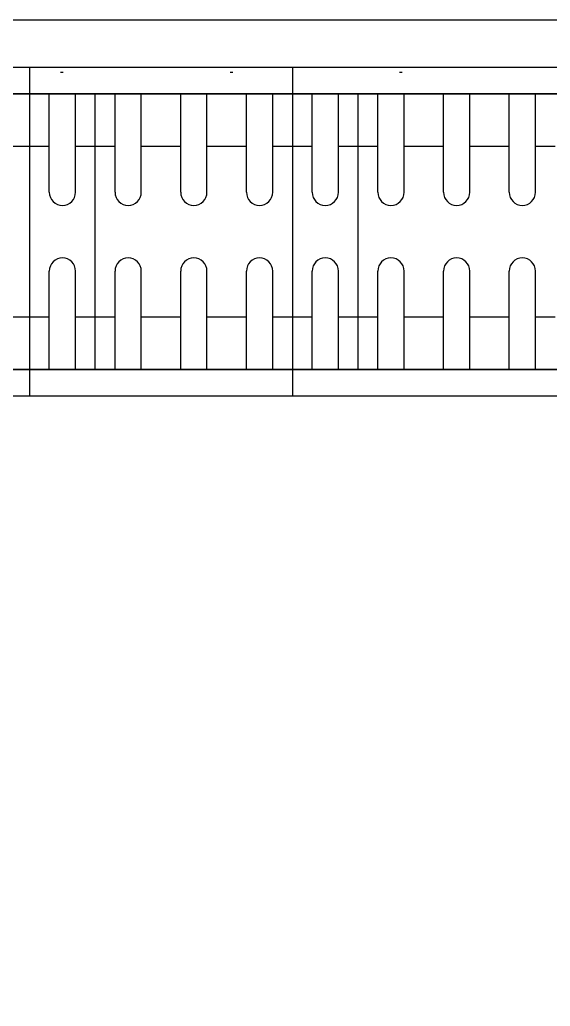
# Model space of a CAD drawing. Header units: inches. Extents: x 21 to 38546, y 13 to 15001.
# Drawn here: x 5716.51 to 5736.7, y 2521.52 to 2559.08 of the extents above; entities that cross this region are included whole.
import ezdxf

# ---------------------------------------------------------------- set-up
doc = ezdxf.new("R2010")
doc.units = ezdxf.units.IN
doc.header["$MEASUREMENT"] = 0
doc.linetypes.add('DOT', pattern=[6.35, 0, -6.35])
doc.layers.add('RAST-IST-RADYATÖR-DİNAMİK BLOK', color=83, linetype='Continuous')
doc.layers.add('Z_MİM_-KM-BEAM-RAY', color=8, linetype='DOT', lineweight=25)
doc.layers.add('Z_MİM_-KM-CERAMIC-09', color=8, linetype='Continuous', lineweight=25)

# ---------------------------------------------------------------- blocks, each defined once
blk = doc.blocks.new('-KM_Kiriş İzi_ZK')
at = {"layer": 'Z_MİM_-KM-BEAM-RAY'}
blk.add_line((1980, 1575.001), (2679.999, 1575.001), dxfattribs=at)
blk = doc.blocks.new('IS_RADYATOR-PLAN-120')
at = {"layer": 'RAST-IST-RADYATÖR-DİNAMİK BLOK', "color": 7}
for p, q in [((110.75, 11.5), (110.75, 7.75)), ((111.75, 11.5), (111.75, 7.75)), ((113.25, 11.5), (113.25, 7.75)), ((114.25, 11.5), (114.25, 7.75)), ((115.75, 11.5), (115.75, 7.75)), ((116.75, 11.5), (116.75, 7.75)), ((110, 9.5), (110.75, 9.5)), ((111.75, 9.5), (112.5, 9.5)), ((112.5, 9.5), (113.25, 9.5)), ((114.25, 9.5), (115, 9.5)), ((115, 9.5), (115.75, 9.5)), ((116.75, 9.5), (117.5, 9.5)), ((110.75, 4.75), (110.75, 1)), ((111.75, 4.75), (111.75, 1)), ((113.25, 4.75), (113.25, 1)), ((114.25, 4.75), (114.25, 1)), ((115.75, 4.75), (115.75, 1)), ((116.75, 4.75), (116.75, 1)), ((110, 3), (110.75, 3)), ((111.75, 3), (112.5, 3)), ((112.5, 3), (113.25, 3)), ((114.25, 3), (115, 3)), ((115, 3), (115.75, 3)), ((116.75, 3), (117.5, 3))]:
    blk.add_line(p, q, dxfattribs=at)
at = {"layer": 'RAST-IST-RADYATÖR-DİNAMİK BLOK'}
for points in [[(0, 0), (120, 0), (120, 12.5), (0, 12.5)], [(2.5, 11.5), (117.5, 11.5), (117.5, 1), (2.5, 1)]]:
    blk.add_lwpolyline(points, dxfattribs=at)
at = {"layer": 'RAST-IST-RADYATÖR-DİNAMİK BLOK', "color": 7}
for centre, start, end in [((111.25, 7.75), 180, 0), ((113.75, 7.75), 180, 0), ((116.25, 7.75), 180, 0), ((111.25, 4.75), 0, 180), ((113.75, 4.75), 0, 180), ((116.25, 4.75), 0, 180)]:
    blk.add_arc(centre, 0.5, start, end, dxfattribs=at)
blk = doc.blocks.new('IS_RADYATOR-PLAN-130')
at = {"layer": 'RAST-IST-RADYATÖR-DİNAMİK BLOK', "color": 7}
for p, q in [((110.75, 11.5), (110.75, 7.75)), ((111.75, 11.5), (111.75, 7.75)), ((113.25, 11.5), (113.25, 7.75)), ((114.25, 11.5), (114.25, 7.75)), ((115.75, 11.5), (115.75, 7.75)), ((116.75, 11.5), (116.75, 7.75)), ((118.25, 11.5), (118.25, 7.75)), ((119.25, 11.5), (119.25, 7.75)), ((120.75, 11.5), (120.75, 7.75)), ((121.75, 11.5), (121.75, 7.75)), ((123.25, 11.5), (123.25, 7.75)), ((124.25, 11.5), (124.25, 7.75)), ((125.75, 11.5), (125.75, 7.75)), ((126.75, 11.5), (126.75, 7.75)), ((110, 9.5), (110.75, 9.5)), ((111.75, 9.5), (112.5, 9.5)), ((112.5, 9.5), (113.25, 9.5)), ((114.25, 9.5), (115, 9.5)), ((115, 9.5), (115.75, 9.5)), ((116.75, 9.5), (117.5, 9.5)), ((117.5, 9.5), (118.25, 9.5)), ((119.25, 9.5), (120, 9.5)), ((120, 9.5), (120.75, 9.5)), ((121.75, 9.5), (122.5, 9.5)), ((122.5, 9.5), (123.25, 9.5)), ((124.25, 9.5), (125, 9.5)), ((125, 9.5), (125.75, 9.5)), ((126.75, 9.5), (127.5, 9.5)), ((110.75, 4.75), (110.75, 1)), ((111.75, 4.75), (111.75, 1)), ((113.25, 4.75), (113.25, 1)), ((114.25, 4.75), (114.25, 1)), ((115.75, 4.75), (115.75, 1)), ((116.75, 4.75), (116.75, 1)), ((118.25, 4.75), (118.25, 1)), ((119.25, 4.75), (119.25, 1)), ((120.75, 4.75), (120.75, 1)), ((121.75, 4.75), (121.75, 1)), ((123.25, 4.75), (123.25, 1)), ((124.25, 4.75), (124.25, 1)), ((125.75, 4.75), (125.75, 1)), ((126.75, 4.75), (126.75, 1)), ((110, 3), (110.75, 3)), ((111.75, 3), (112.5, 3)), ((112.5, 3), (113.25, 3)), ((114.25, 3), (115, 3)), ((115, 3), (115.75, 3)), ((116.75, 3), (117.5, 3)), ((117.5, 3), (118.25, 3)), ((119.25, 3), (120, 3)), ((120, 3), (120.75, 3)), ((121.75, 3), (122.5, 3)), ((122.5, 3), (123.25, 3)), ((124.25, 3), (125, 3)), ((125, 3), (125.75, 3)), ((126.75, 3), (127.5, 3))]:
    blk.add_line(p, q, dxfattribs=at)
at = {"layer": 'RAST-IST-RADYATÖR-DİNAMİK BLOK'}
for points in [[(0, 0), (130, 0), (130, 12.5), (0, 12.5)], [(2.5, 11.5), (127.5, 11.5), (127.5, 1), (2.5, 1)]]:
    blk.add_lwpolyline(points, dxfattribs=at)
at = {"layer": 'RAST-IST-RADYATÖR-DİNAMİK BLOK', "color": 7}
for centre, start, end in [((111.25, 7.75), 180, 0), ((113.75, 7.75), 180, 0), ((116.25, 7.75), 180, 0), ((118.75, 7.75), 180, 0), ((121.25, 7.75), 180, 0), ((123.75, 7.75), 180, 0), ((126.25, 7.75), 180, 0), ((111.25, 4.75), 0, 180), ((113.75, 4.75), 0, 180), ((116.25, 4.75), 0, 180), ((118.75, 4.75), 0, 180), ((121.25, 4.75), 0, 180), ((123.75, 4.75), 0, 180), ((126.25, 4.75), 0, 180)]:
    blk.add_arc(centre, 0.5, start, end, dxfattribs=at)
blk = doc.blocks.new('IS_RADYATOR-PLAN-140')
at = {"layer": 'RAST-IST-RADYATÖR-DİNAMİK BLOK', "color": 7}
for p, q in [((110.75, 11.5), (110.75, 7.75)), ((111.75, 11.5), (111.75, 7.75)), ((113.25, 11.5), (113.25, 7.75)), ((114.25, 11.5), (114.25, 7.75)), ((115.75, 11.5), (115.75, 7.75)), ((116.75, 11.5), (116.75, 7.75)), ((118.25, 11.5), (118.25, 7.75)), ((119.25, 11.5), (119.25, 7.75)), ((120.75, 11.5), (120.75, 7.75)), ((121.75, 11.5), (121.75, 7.75)), ((123.25, 11.5), (123.25, 7.75)), ((124.25, 11.5), (124.25, 7.75)), ((125.75, 11.5), (125.75, 7.75)), ((126.75, 11.5), (126.75, 7.75)), ((128.25, 11.5), (128.25, 7.75)), ((129.25, 11.5), (129.25, 7.75)), ((110, 9.5), (110.75, 9.5)), ((111.75, 9.5), (112.5, 9.5)), ((112.5, 9.5), (113.25, 9.5)), ((114.25, 9.5), (115, 9.5)), ((115, 9.5), (115.75, 9.5)), ((116.75, 9.5), (117.5, 9.5)), ((117.5, 9.5), (118.25, 9.5)), ((119.25, 9.5), (120, 9.5)), ((120, 9.5), (120.75, 9.5)), ((121.75, 9.5), (122.5, 9.5)), ((122.5, 9.5), (123.25, 9.5)), ((124.25, 9.5), (125, 9.5)), ((125, 9.5), (125.75, 9.5)), ((126.75, 9.5), (127.5, 9.5)), ((127.5, 9.5), (128.25, 9.5)), ((129.25, 9.5), (130, 9.5)), ((130, 9.5), (130.75, 9.5)), ((110.75, 4.75), (110.75, 1)), ((111.75, 4.75), (111.75, 1)), ((113.25, 4.75), (113.25, 1)), ((114.25, 4.75), (114.25, 1)), ((115.75, 4.75), (115.75, 1)), ((116.75, 4.75), (116.75, 1)), ((118.25, 4.75), (118.25, 1)), ((119.25, 4.75), (119.25, 1)), ((120.75, 4.75), (120.75, 1)), ((121.75, 4.75), (121.75, 1)), ((123.25, 4.75), (123.25, 1)), ((124.25, 4.75), (124.25, 1)), ((125.75, 4.75), (125.75, 1)), ((126.75, 4.75), (126.75, 1)), ((128.25, 4.75), (128.25, 1)), ((129.25, 4.75), (129.25, 1)), ((110, 3), (110.75, 3)), ((111.75, 3), (112.5, 3)), ((112.5, 3), (113.25, 3)), ((114.25, 3), (115, 3)), ((115, 3), (115.75, 3)), ((116.75, 3), (117.5, 3)), ((117.5, 3), (118.25, 3)), ((119.25, 3), (120, 3)), ((120, 3), (120.75, 3)), ((121.75, 3), (122.5, 3)), ((122.5, 3), (123.25, 3)), ((124.25, 3), (125, 3)), ((125, 3), (125.75, 3)), ((126.75, 3), (127.5, 3)), ((127.5, 3), (128.25, 3)), ((129.25, 3), (130, 3)), ((130, 3), (130.75, 3))]:
    blk.add_line(p, q, dxfattribs=at)
at = {"layer": 'RAST-IST-RADYATÖR-DİNAMİK BLOK'}
for points in [[(0, 0), (140, 0), (140, 12.5), (0, 12.5)], [(2.5, 11.5), (137.5, 11.5), (137.5, 1), (2.5, 1)]]:
    blk.add_lwpolyline(points, dxfattribs=at)
at = {"layer": 'RAST-IST-RADYATÖR-DİNAMİK BLOK', "color": 7}
for centre, start, end in [((111.25, 7.75), 180, 0), ((113.75, 7.75), 180, 0), ((116.25, 7.75), 180, 0), ((118.75, 7.75), 180, 0), ((121.25, 7.75), 180, 0), ((123.75, 7.75), 180, 0), ((126.25, 7.75), 180, 0), ((128.75, 7.75), 180, 0), ((111.25, 4.75), 0, 180), ((113.75, 4.75), 0, 180), ((116.25, 4.75), 0, 180), ((118.75, 4.75), 0, 180), ((121.25, 4.75), 0, 180), ((123.75, 4.75), 0, 180), ((126.25, 4.75), 0, 180), ((128.75, 4.75), 0, 180)]:
    blk.add_arc(centre, 0.5, start, end, dxfattribs=at)
blk = doc.blocks.new('IS_RADYATOR-PLAN-150')
at = {"layer": 'RAST-IST-RADYATÖR-DİNAMİK BLOK', "color": 7}
for p, q in [((110.75, 11.5), (110.75, 7.75)), ((111.75, 11.5), (111.75, 7.75)), ((113.25, 11.5), (113.25, 7.75)), ((114.25, 11.5), (114.25, 7.75)), ((115.75, 11.5), (115.75, 7.75)), ((116.75, 11.5), (116.75, 7.75)), ((118.25, 11.5), (118.25, 7.75)), ((119.25, 11.5), (119.25, 7.75)), ((120.75, 11.5), (120.75, 7.75)), ((121.75, 11.5), (121.75, 7.75)), ((123.25, 11.5), (123.25, 7.75)), ((124.25, 11.5), (124.25, 7.75)), ((125.75, 11.5), (125.75, 7.75)), ((126.75, 11.5), (126.75, 7.75)), ((128.25, 11.5), (128.25, 7.75)), ((129.25, 11.5), (129.25, 7.75)), ((110, 9.5), (110.75, 9.5)), ((111.75, 9.5), (112.5, 9.5)), ((112.5, 9.5), (113.25, 9.5)), ((114.25, 9.5), (115, 9.5)), ((115, 9.5), (115.75, 9.5)), ((116.75, 9.5), (117.5, 9.5)), ((117.5, 9.5), (118.25, 9.5)), ((119.25, 9.5), (120, 9.5)), ((120, 9.5), (120.75, 9.5)), ((121.75, 9.5), (122.5, 9.5)), ((122.5, 9.5), (123.25, 9.5)), ((124.25, 9.5), (125, 9.5)), ((125, 9.5), (125.75, 9.5)), ((126.75, 9.5), (127.5, 9.5)), ((127.5, 9.5), (128.25, 9.5)), ((129.25, 9.5), (130, 9.5)), ((130, 9.5), (130.75, 9.5)), ((110.75, 4.75), (110.75, 1)), ((111.75, 4.75), (111.75, 1)), ((113.25, 4.75), (113.25, 1)), ((114.25, 4.75), (114.25, 1)), ((115.75, 4.75), (115.75, 1)), ((116.75, 4.75), (116.75, 1)), ((118.25, 4.75), (118.25, 1)), ((119.25, 4.75), (119.25, 1)), ((120.75, 4.75), (120.75, 1)), ((121.75, 4.75), (121.75, 1)), ((123.25, 4.75), (123.25, 1)), ((124.25, 4.75), (124.25, 1)), ((125.75, 4.75), (125.75, 1)), ((126.75, 4.75), (126.75, 1)), ((128.25, 4.75), (128.25, 1)), ((129.25, 4.75), (129.25, 1)), ((110, 3), (110.75, 3)), ((111.75, 3), (112.5, 3)), ((112.5, 3), (113.25, 3)), ((114.25, 3), (115, 3)), ((115, 3), (115.75, 3)), ((116.75, 3), (117.5, 3)), ((117.5, 3), (118.25, 3)), ((119.25, 3), (120, 3)), ((120, 3), (120.75, 3)), ((121.75, 3), (122.5, 3)), ((122.5, 3), (123.25, 3)), ((124.25, 3), (125, 3)), ((125, 3), (125.75, 3)), ((126.75, 3), (127.5, 3)), ((127.5, 3), (128.25, 3)), ((129.25, 3), (130, 3)), ((130, 3), (130.75, 3))]:
    blk.add_line(p, q, dxfattribs=at)
at = {"layer": 'RAST-IST-RADYATÖR-DİNAMİK BLOK'}
for points in [[(-5, 0), (145, 0), (145, 12.5), (-5, 12.5)], [(-2.5, 11.5), (142.5, 11.5), (142.5, 1), (-2.5, 1)]]:
    blk.add_lwpolyline(points, dxfattribs=at)
at = {"layer": 'RAST-IST-RADYATÖR-DİNAMİK BLOK', "color": 7}
for centre, start, end in [((111.25, 7.75), 180, 0), ((113.75, 7.75), 180, 0), ((116.25, 7.75), 180, 0), ((118.75, 7.75), 180, 0), ((121.25, 7.75), 180, 0), ((123.75, 7.75), 180, 0), ((126.25, 7.75), 180, 0), ((128.75, 7.75), 180, 0), ((111.25, 4.75), 0, 180), ((113.75, 4.75), 0, 180), ((116.25, 4.75), 0, 180), ((118.75, 4.75), 0, 180), ((121.25, 4.75), 0, 180), ((123.75, 4.75), 0, 180), ((126.25, 4.75), 0, 180), ((128.75, 4.75), 0, 180)]:
    blk.add_arc(centre, 0.5, start, end, dxfattribs=at)
blk = doc.blocks.new('IS_RADYATOR-PLAN-160')
at = {"layer": 'RAST-IST-RADYATÖR-DİNAMİK BLOK', "color": 7}
for p, q in [((110.75, 11.5), (110.75, 7.75)), ((111.75, 11.5), (111.75, 7.75)), ((113.25, 11.5), (113.25, 7.75)), ((114.25, 11.5), (114.25, 7.75)), ((115.75, 11.5), (115.75, 7.75)), ((116.75, 11.5), (116.75, 7.75)), ((118.25, 11.5), (118.25, 7.75)), ((119.25, 11.5), (119.25, 7.75)), ((120.75, 11.5), (120.75, 7.75)), ((121.75, 11.5), (121.75, 7.75)), ((123.25, 11.5), (123.25, 7.75)), ((124.25, 11.5), (124.25, 7.75)), ((125.75, 11.5), (125.75, 7.75)), ((126.75, 11.5), (126.75, 7.75)), ((128.25, 11.5), (128.25, 7.75)), ((129.25, 11.5), (129.25, 7.75)), ((110, 9.5), (110.75, 9.5)), ((111.75, 9.5), (112.5, 9.5)), ((112.5, 9.5), (113.25, 9.5)), ((114.25, 9.5), (115, 9.5)), ((115, 9.5), (115.75, 9.5)), ((116.75, 9.5), (117.5, 9.5)), ((117.5, 9.5), (118.25, 9.5)), ((119.25, 9.5), (120, 9.5)), ((120, 9.5), (120.75, 9.5)), ((121.75, 9.5), (122.5, 9.5)), ((122.5, 9.5), (123.25, 9.5)), ((124.25, 9.5), (125, 9.5)), ((125, 9.5), (125.75, 9.5)), ((126.75, 9.5), (127.5, 9.5)), ((127.5, 9.5), (128.25, 9.5)), ((129.25, 9.5), (130, 9.5)), ((130, 9.5), (130.75, 9.5)), ((110.75, 4.75), (110.75, 1)), ((111.75, 4.75), (111.75, 1)), ((113.25, 4.75), (113.25, 1)), ((114.25, 4.75), (114.25, 1)), ((115.75, 4.75), (115.75, 1)), ((116.75, 4.75), (116.75, 1)), ((118.25, 4.75), (118.25, 1)), ((119.25, 4.75), (119.25, 1)), ((120.75, 4.75), (120.75, 1)), ((121.75, 4.75), (121.75, 1)), ((123.25, 4.75), (123.25, 1)), ((124.25, 4.75), (124.25, 1)), ((125.75, 4.75), (125.75, 1)), ((126.75, 4.75), (126.75, 1)), ((128.25, 4.75), (128.25, 1)), ((129.25, 4.75), (129.25, 1)), ((110, 3), (110.75, 3)), ((111.75, 3), (112.5, 3)), ((112.5, 3), (113.25, 3)), ((114.25, 3), (115, 3)), ((115, 3), (115.75, 3)), ((116.75, 3), (117.5, 3)), ((117.5, 3), (118.25, 3)), ((119.25, 3), (120, 3)), ((120, 3), (120.75, 3)), ((121.75, 3), (122.5, 3)), ((122.5, 3), (123.25, 3)), ((124.25, 3), (125, 3)), ((125, 3), (125.75, 3)), ((126.75, 3), (127.5, 3)), ((127.5, 3), (128.25, 3)), ((129.25, 3), (130, 3)), ((130, 3), (130.75, 3))]:
    blk.add_line(p, q, dxfattribs=at)
at = {"layer": 'RAST-IST-RADYATÖR-DİNAMİK BLOK'}
for points in [[(-5, 0), (155, 0), (155, 12.5), (-5, 12.5)], [(-2.5, 11.5), (152.5, 11.5), (152.5, 1), (-2.5, 1)]]:
    blk.add_lwpolyline(points, dxfattribs=at)
at = {"layer": 'RAST-IST-RADYATÖR-DİNAMİK BLOK', "color": 7}
for centre, start, end in [((111.25, 7.75), 180, 0), ((113.75, 7.75), 180, 0), ((116.25, 7.75), 180, 0), ((118.75, 7.75), 180, 0), ((121.25, 7.75), 180, 0), ((123.75, 7.75), 180, 0), ((126.25, 7.75), 180, 0), ((128.75, 7.75), 180, 0), ((111.25, 4.75), 0, 180), ((113.75, 4.75), 0, 180), ((116.25, 4.75), 0, 180), ((118.75, 4.75), 0, 180), ((121.25, 4.75), 0, 180), ((123.75, 4.75), 0, 180), ((126.25, 4.75), 0, 180), ((128.75, 4.75), 0, 180)]:
    blk.add_arc(centre, 0.5, start, end, dxfattribs=at)
blk = doc.blocks.new('IS_RADYATOR-PLAN-170')
at = {"layer": 'RAST-IST-RADYATÖR-DİNAMİK BLOK', "color": 7}
for p, q in [((110.75, 11.5), (110.75, 7.75)), ((111.75, 11.5), (111.75, 7.75)), ((113.25, 11.5), (113.25, 7.75)), ((114.25, 11.5), (114.25, 7.75)), ((115.75, 11.5), (115.75, 7.75)), ((116.75, 11.5), (116.75, 7.75)), ((118.25, 11.5), (118.25, 7.75)), ((119.25, 11.5), (119.25, 7.75)), ((120.75, 11.5), (120.75, 7.75)), ((121.75, 11.5), (121.75, 7.75)), ((123.25, 11.5), (123.25, 7.75)), ((124.25, 11.5), (124.25, 7.75)), ((125.75, 11.5), (125.75, 7.75)), ((126.75, 11.5), (126.75, 7.75)), ((128.25, 11.5), (128.25, 7.75)), ((129.25, 11.5), (129.25, 7.75)), ((110, 9.5), (110.75, 9.5)), ((111.75, 9.5), (112.5, 9.5)), ((112.5, 9.5), (113.25, 9.5)), ((114.25, 9.5), (115, 9.5)), ((115, 9.5), (115.75, 9.5)), ((116.75, 9.5), (117.5, 9.5)), ((117.5, 9.5), (118.25, 9.5)), ((119.25, 9.5), (120, 9.5)), ((120, 9.5), (120.75, 9.5)), ((121.75, 9.5), (122.5, 9.5)), ((122.5, 9.5), (123.25, 9.5)), ((124.25, 9.5), (125, 9.5)), ((125, 9.5), (125.75, 9.5)), ((126.75, 9.5), (127.5, 9.5)), ((127.5, 9.5), (128.25, 9.5)), ((129.25, 9.5), (130, 9.5)), ((130, 9.5), (130.75, 9.5)), ((110.75, 4.75), (110.75, 1)), ((111.75, 4.75), (111.75, 1)), ((113.25, 4.75), (113.25, 1)), ((114.25, 4.75), (114.25, 1)), ((115.75, 4.75), (115.75, 1)), ((116.75, 4.75), (116.75, 1)), ((118.25, 4.75), (118.25, 1)), ((119.25, 4.75), (119.25, 1)), ((120.75, 4.75), (120.75, 1)), ((121.75, 4.75), (121.75, 1)), ((123.25, 4.75), (123.25, 1)), ((124.25, 4.75), (124.25, 1)), ((125.75, 4.75), (125.75, 1)), ((126.75, 4.75), (126.75, 1)), ((128.25, 4.75), (128.25, 1)), ((129.25, 4.75), (129.25, 1)), ((110, 3), (110.75, 3)), ((111.75, 3), (112.5, 3)), ((112.5, 3), (113.25, 3)), ((114.25, 3), (115, 3)), ((115, 3), (115.75, 3)), ((116.75, 3), (117.5, 3)), ((117.5, 3), (118.25, 3)), ((119.25, 3), (120, 3)), ((120, 3), (120.75, 3)), ((121.75, 3), (122.5, 3)), ((122.5, 3), (123.25, 3)), ((124.25, 3), (125, 3)), ((125, 3), (125.75, 3)), ((126.75, 3), (127.5, 3)), ((127.5, 3), (128.25, 3)), ((129.25, 3), (130, 3)), ((130, 3), (130.75, 3))]:
    blk.add_line(p, q, dxfattribs=at)
at = {"layer": 'RAST-IST-RADYATÖR-DİNAMİK BLOK'}
for points in [[(-5, 0), (165, 0), (165, 12.5), (-5, 12.5)], [(-2.5, 11.5), (162.5, 11.5), (162.5, 1), (-2.5, 1)]]:
    blk.add_lwpolyline(points, dxfattribs=at)
at = {"layer": 'RAST-IST-RADYATÖR-DİNAMİK BLOK', "color": 7}
for centre, start, end in [((111.25, 7.75), 180, 0), ((113.75, 7.75), 180, 0), ((116.25, 7.75), 180, 0), ((118.75, 7.75), 180, 0), ((121.25, 7.75), 180, 0), ((123.75, 7.75), 180, 0), ((126.25, 7.75), 180, 0), ((128.75, 7.75), 180, 0), ((111.25, 4.75), 0, 180), ((113.75, 4.75), 0, 180), ((116.25, 4.75), 0, 180), ((118.75, 4.75), 0, 180), ((121.25, 4.75), 0, 180), ((123.75, 4.75), 0, 180), ((126.25, 4.75), 0, 180), ((128.75, 4.75), 0, 180)]:
    blk.add_arc(centre, 0.5, start, end, dxfattribs=at)
blk = doc.blocks.new('IS_RADYATOR-PLAN-180')
at = {"layer": 'RAST-IST-RADYATÖR-DİNAMİK BLOK', "color": 7}
for p, q in [((110.75, 11.5), (110.75, 7.75)), ((111.75, 11.5), (111.75, 7.75)), ((113.25, 11.5), (113.25, 7.75)), ((114.25, 11.5), (114.25, 7.75)), ((115.75, 11.5), (115.75, 7.75)), ((116.75, 11.5), (116.75, 7.75)), ((118.25, 11.5), (118.25, 7.75)), ((119.25, 11.5), (119.25, 7.75)), ((120.75, 11.5), (120.75, 7.75)), ((121.75, 11.5), (121.75, 7.75)), ((123.25, 11.5), (123.25, 7.75)), ((124.25, 11.5), (124.25, 7.75)), ((125.75, 11.5), (125.75, 7.75)), ((126.75, 11.5), (126.75, 7.75)), ((128.25, 11.5), (128.25, 7.75)), ((129.25, 11.5), (129.25, 7.75)), ((110, 9.5), (110.75, 9.5)), ((111.75, 9.5), (112.5, 9.5)), ((112.5, 9.5), (113.25, 9.5)), ((114.25, 9.5), (115, 9.5)), ((115, 9.5), (115.75, 9.5)), ((116.75, 9.5), (117.5, 9.5)), ((117.5, 9.5), (118.25, 9.5)), ((119.25, 9.5), (120, 9.5)), ((120, 9.5), (120.75, 9.5)), ((121.75, 9.5), (122.5, 9.5)), ((122.5, 9.5), (123.25, 9.5)), ((124.25, 9.5), (125, 9.5)), ((125, 9.5), (125.75, 9.5)), ((126.75, 9.5), (127.5, 9.5)), ((127.5, 9.5), (128.25, 9.5)), ((129.25, 9.5), (130, 9.5)), ((130, 9.5), (130.75, 9.5)), ((110.75, 4.75), (110.75, 1)), ((111.75, 4.75), (111.75, 1)), ((113.25, 4.75), (113.25, 1)), ((114.25, 4.75), (114.25, 1)), ((115.75, 4.75), (115.75, 1)), ((116.75, 4.75), (116.75, 1)), ((118.25, 4.75), (118.25, 1)), ((119.25, 4.75), (119.25, 1)), ((120.75, 4.75), (120.75, 1)), ((121.75, 4.75), (121.75, 1)), ((123.25, 4.75), (123.25, 1)), ((124.25, 4.75), (124.25, 1)), ((125.75, 4.75), (125.75, 1)), ((126.75, 4.75), (126.75, 1)), ((128.25, 4.75), (128.25, 1)), ((129.25, 4.75), (129.25, 1)), ((110, 3), (110.75, 3)), ((111.75, 3), (112.5, 3)), ((112.5, 3), (113.25, 3)), ((114.25, 3), (115, 3)), ((115, 3), (115.75, 3)), ((116.75, 3), (117.5, 3)), ((117.5, 3), (118.25, 3)), ((119.25, 3), (120, 3)), ((120, 3), (120.75, 3)), ((121.75, 3), (122.5, 3)), ((122.5, 3), (123.25, 3)), ((124.25, 3), (125, 3)), ((125, 3), (125.75, 3)), ((126.75, 3), (127.5, 3)), ((127.5, 3), (128.25, 3)), ((129.25, 3), (130, 3)), ((130, 3), (130.75, 3))]:
    blk.add_line(p, q, dxfattribs=at)
at = {"layer": 'RAST-IST-RADYATÖR-DİNAMİK BLOK'}
for points in [[(-5, 0), (175, 0), (175, 12.5), (-5, 12.5)], [(-2.5, 11.5), (172.5, 11.5), (172.5, 1), (-2.5, 1)]]:
    blk.add_lwpolyline(points, dxfattribs=at)
at = {"layer": 'RAST-IST-RADYATÖR-DİNAMİK BLOK', "color": 7}
for centre, start, end in [((111.25, 7.75), 180, 0), ((113.75, 7.75), 180, 0), ((116.25, 7.75), 180, 0), ((118.75, 7.75), 180, 0), ((121.25, 7.75), 180, 0), ((123.75, 7.75), 180, 0), ((126.25, 7.75), 180, 0), ((128.75, 7.75), 180, 0), ((111.25, 4.75), 0, 180), ((113.75, 4.75), 0, 180), ((116.25, 4.75), 0, 180), ((118.75, 4.75), 0, 180), ((121.25, 4.75), 0, 180), ((123.75, 4.75), 0, 180), ((126.25, 4.75), 0, 180), ((128.75, 4.75), 0, 180)]:
    blk.add_arc(centre, 0.5, start, end, dxfattribs=at)
blk = doc.blocks.new('IS_RADYATOR-PLAN-190')
at = {"layer": 'RAST-IST-RADYATÖR-DİNAMİK BLOK', "color": 7}
for p, q in [((110.75, 11.5), (110.75, 7.75)), ((111.75, 11.5), (111.75, 7.75)), ((113.25, 11.5), (113.25, 7.75)), ((114.25, 11.5), (114.25, 7.75)), ((115.75, 11.5), (115.75, 7.75)), ((116.75, 11.5), (116.75, 7.75)), ((118.25, 11.5), (118.25, 7.75)), ((119.25, 11.5), (119.25, 7.75)), ((120.75, 11.5), (120.75, 7.75)), ((121.75, 11.5), (121.75, 7.75)), ((123.25, 11.5), (123.25, 7.75)), ((124.25, 11.5), (124.25, 7.75)), ((125.75, 11.5), (125.75, 7.75)), ((126.75, 11.5), (126.75, 7.75)), ((128.25, 11.5), (128.25, 7.75)), ((129.25, 11.5), (129.25, 7.75)), ((110, 9.5), (110.75, 9.5)), ((111.75, 9.5), (112.5, 9.5)), ((112.5, 9.5), (113.25, 9.5)), ((114.25, 9.5), (115, 9.5)), ((115, 9.5), (115.75, 9.5)), ((116.75, 9.5), (117.5, 9.5)), ((117.5, 9.5), (118.25, 9.5)), ((119.25, 9.5), (120, 9.5)), ((120, 9.5), (120.75, 9.5)), ((121.75, 9.5), (122.5, 9.5)), ((122.5, 9.5), (123.25, 9.5)), ((124.25, 9.5), (125, 9.5)), ((125, 9.5), (125.75, 9.5)), ((126.75, 9.5), (127.5, 9.5)), ((127.5, 9.5), (128.25, 9.5)), ((129.25, 9.5), (130, 9.5)), ((130, 9.5), (130.75, 9.5)), ((110.75, 4.75), (110.75, 1)), ((111.75, 4.75), (111.75, 1)), ((113.25, 4.75), (113.25, 1)), ((114.25, 4.75), (114.25, 1)), ((115.75, 4.75), (115.75, 1)), ((116.75, 4.75), (116.75, 1)), ((118.25, 4.75), (118.25, 1)), ((119.25, 4.75), (119.25, 1)), ((120.75, 4.75), (120.75, 1)), ((121.75, 4.75), (121.75, 1)), ((123.25, 4.75), (123.25, 1)), ((124.25, 4.75), (124.25, 1)), ((125.75, 4.75), (125.75, 1)), ((126.75, 4.75), (126.75, 1)), ((128.25, 4.75), (128.25, 1)), ((129.25, 4.75), (129.25, 1)), ((110, 3), (110.75, 3)), ((111.75, 3), (112.5, 3)), ((112.5, 3), (113.25, 3)), ((114.25, 3), (115, 3)), ((115, 3), (115.75, 3)), ((116.75, 3), (117.5, 3)), ((117.5, 3), (118.25, 3)), ((119.25, 3), (120, 3)), ((120, 3), (120.75, 3)), ((121.75, 3), (122.5, 3)), ((122.5, 3), (123.25, 3)), ((124.25, 3), (125, 3)), ((125, 3), (125.75, 3)), ((126.75, 3), (127.5, 3)), ((127.5, 3), (128.25, 3)), ((129.25, 3), (130, 3)), ((130, 3), (130.75, 3))]:
    blk.add_line(p, q, dxfattribs=at)
at = {"layer": 'RAST-IST-RADYATÖR-DİNAMİK BLOK'}
for points in [[(-5, 0), (185, 0), (185, 12.5), (-5, 12.5)], [(182.5, 11.5), (-2.5, 11.5), (-2.5, 1), (182.5, 1)]]:
    blk.add_lwpolyline(points, dxfattribs=at)
at = {"layer": 'RAST-IST-RADYATÖR-DİNAMİK BLOK', "color": 7}
for centre, start, end in [((111.25, 7.75), 180, 0), ((113.75, 7.75), 180, 0), ((116.25, 7.75), 180, 0), ((118.75, 7.75), 180, 0), ((121.25, 7.75), 180, 0), ((123.75, 7.75), 180, 0), ((126.25, 7.75), 180, 0), ((128.75, 7.75), 180, 0), ((111.25, 4.75), 0, 180), ((113.75, 4.75), 0, 180), ((116.25, 4.75), 0, 180), ((118.75, 4.75), 0, 180), ((121.25, 4.75), 0, 180), ((123.75, 4.75), 0, 180), ((126.25, 4.75), 0, 180), ((128.75, 4.75), 0, 180)]:
    blk.add_arc(centre, 0.5, start, end, dxfattribs=at)
blk = doc.blocks.new('IS_RADYATOR-PLAN-200')
at = {"layer": 'RAST-IST-RADYATÖR-DİNAMİK BLOK', "color": 7}
for p, q in [((115.75, 11.5), (115.75, 7.75)), ((116.75, 11.5), (116.75, 7.75)), ((118.25, 11.5), (118.25, 7.75)), ((119.25, 11.5), (119.25, 7.75)), ((120.75, 11.5), (120.75, 7.75)), ((121.75, 11.5), (121.75, 7.75)), ((123.25, 11.5), (123.25, 7.75)), ((124.25, 11.5), (124.25, 7.75)), ((125.75, 11.5), (125.75, 7.75)), ((126.75, 11.5), (126.75, 7.75)), ((128.25, 11.5), (128.25, 7.75)), ((129.25, 11.5), (129.25, 7.75)), ((130.75, 11.5), (130.75, 7.75)), ((131.75, 11.5), (131.75, 7.75)), ((133.25, 11.5), (133.25, 7.75)), ((134.25, 11.5), (134.25, 7.75)), ((115, 9.5), (115.75, 9.5)), ((116.75, 9.5), (117.5, 9.5)), ((117.5, 9.5), (118.25, 9.5)), ((119.25, 9.5), (120, 9.5)), ((120, 9.5), (120.75, 9.5)), ((121.75, 9.5), (122.5, 9.5)), ((122.5, 9.5), (123.25, 9.5)), ((124.25, 9.5), (125, 9.5)), ((125, 9.5), (125.75, 9.5)), ((126.75, 9.5), (127.5, 9.5)), ((127.5, 9.5), (128.25, 9.5)), ((129.25, 9.5), (130, 9.5)), ((130, 9.5), (130.75, 9.5)), ((131.75, 9.5), (132.5, 9.5)), ((132.5, 9.5), (133.25, 9.5)), ((134.25, 9.5), (135, 9.5)), ((135, 9.5), (135.75, 9.5)), ((115.75, 4.75), (115.75, 1)), ((116.75, 4.75), (116.75, 1)), ((118.25, 4.75), (118.25, 1)), ((119.25, 4.75), (119.25, 1)), ((120.75, 4.75), (120.75, 1)), ((121.75, 4.75), (121.75, 1)), ((123.25, 4.75), (123.25, 1)), ((124.25, 4.75), (124.25, 1)), ((125.75, 4.75), (125.75, 1)), ((126.75, 4.75), (126.75, 1)), ((128.25, 4.75), (128.25, 1)), ((129.25, 4.75), (129.25, 1)), ((130.75, 4.75), (130.75, 1)), ((131.75, 4.75), (131.75, 1)), ((133.25, 4.75), (133.25, 1)), ((134.25, 4.75), (134.25, 1)), ((115, 3), (115.75, 3)), ((116.75, 3), (117.5, 3)), ((117.5, 3), (118.25, 3)), ((119.25, 3), (120, 3)), ((120, 3), (120.75, 3)), ((121.75, 3), (122.5, 3)), ((122.5, 3), (123.25, 3)), ((124.25, 3), (125, 3)), ((125, 3), (125.75, 3)), ((126.75, 3), (127.5, 3)), ((127.5, 3), (128.25, 3)), ((129.25, 3), (130, 3)), ((130, 3), (130.75, 3)), ((131.75, 3), (132.5, 3)), ((132.5, 3), (133.25, 3)), ((134.25, 3), (135, 3)), ((135, 3), (135.75, 3))]:
    blk.add_line(p, q, dxfattribs=at)
at = {"layer": 'RAST-IST-RADYATÖR-DİNAMİK BLOK'}
for points in [[(0, 0), (200, 0), (200, 12.5), (0, 12.5)], [(2.5, 11.5), (197.5, 11.5), (197.5, 1), (2.5, 1)]]:
    blk.add_lwpolyline(points, dxfattribs=at)
at = {"layer": 'RAST-IST-RADYATÖR-DİNAMİK BLOK', "color": 7}
for centre, start, end in [((116.25, 7.75), 180, 0), ((118.75, 7.75), 180, 0), ((121.25, 7.75), 180, 0), ((123.75, 7.75), 180, 0), ((126.25, 7.75), 180, 0), ((128.75, 7.75), 180, 0), ((131.25, 7.75), 180, 0), ((133.75, 7.75), 180, 0), ((116.25, 4.75), 0, 180), ((118.75, 4.75), 0, 180), ((121.25, 4.75), 0, 180), ((123.75, 4.75), 0, 180), ((126.25, 4.75), 0, 180), ((128.75, 4.75), 0, 180), ((131.25, 4.75), 0, 180), ((133.75, 4.75), 0, 180)]:
    blk.add_arc(centre, 0.5, start, end, dxfattribs=at)
blk = doc.blocks.new('IS_U4736')
for name, p in [('IS_RADYATOR-PLAN-120', (0, 0)), ('IS_RADYATOR-PLAN-130', (0, 0)), ('IS_RADYATOR-PLAN-140', (0, 0)), ('IS_RADYATOR-PLAN-150', (0, 0)), ('IS_RADYATOR-PLAN-160', (0, 0)), ('IS_RADYATOR-PLAN-170', (0, 0)), ('IS_RADYATOR-PLAN-180', (0, 0)), ('IS_RADYATOR-PLAN-190', (0, 0)), ('IS_RADYATOR-PLAN-200', (-5, 0))]:
    blk.add_blockref(name, p)

msp = doc.modelspace()

# ---------------------------------------------------------------- linework, layer by layer
at = {"layer": 'Z_MİM_-KM-CERAMIC-09'}
msp.add_lwpolyline([(5589.757, 2559.084), (6008.756, 2559.084), (6008.757, 2460.083), (5838.756, 2460.083), (5838.756, 2439.083), (6008.756, 2439.083), (6008.758, 2345.084), (5589.757, 2345.084)], close=True, dxfattribs=at)

# ---------------------------------------------------------------- block references
at = {"layer": 'RAST-IST-RADYATÖR-DİNAMİK BLOK', "rotation": 180}
msp.add_blockref('IS_U4736', (5846.884, 2557.263), dxfattribs=at)
at = {"layer": 'Z_MİM_-KM-BEAM-RAY'}
msp.add_blockref('-KM_Kiriş İzi_ZK', (3331.714, 982.083), dxfattribs=at)

doc.saveas('drawing.dxf')
